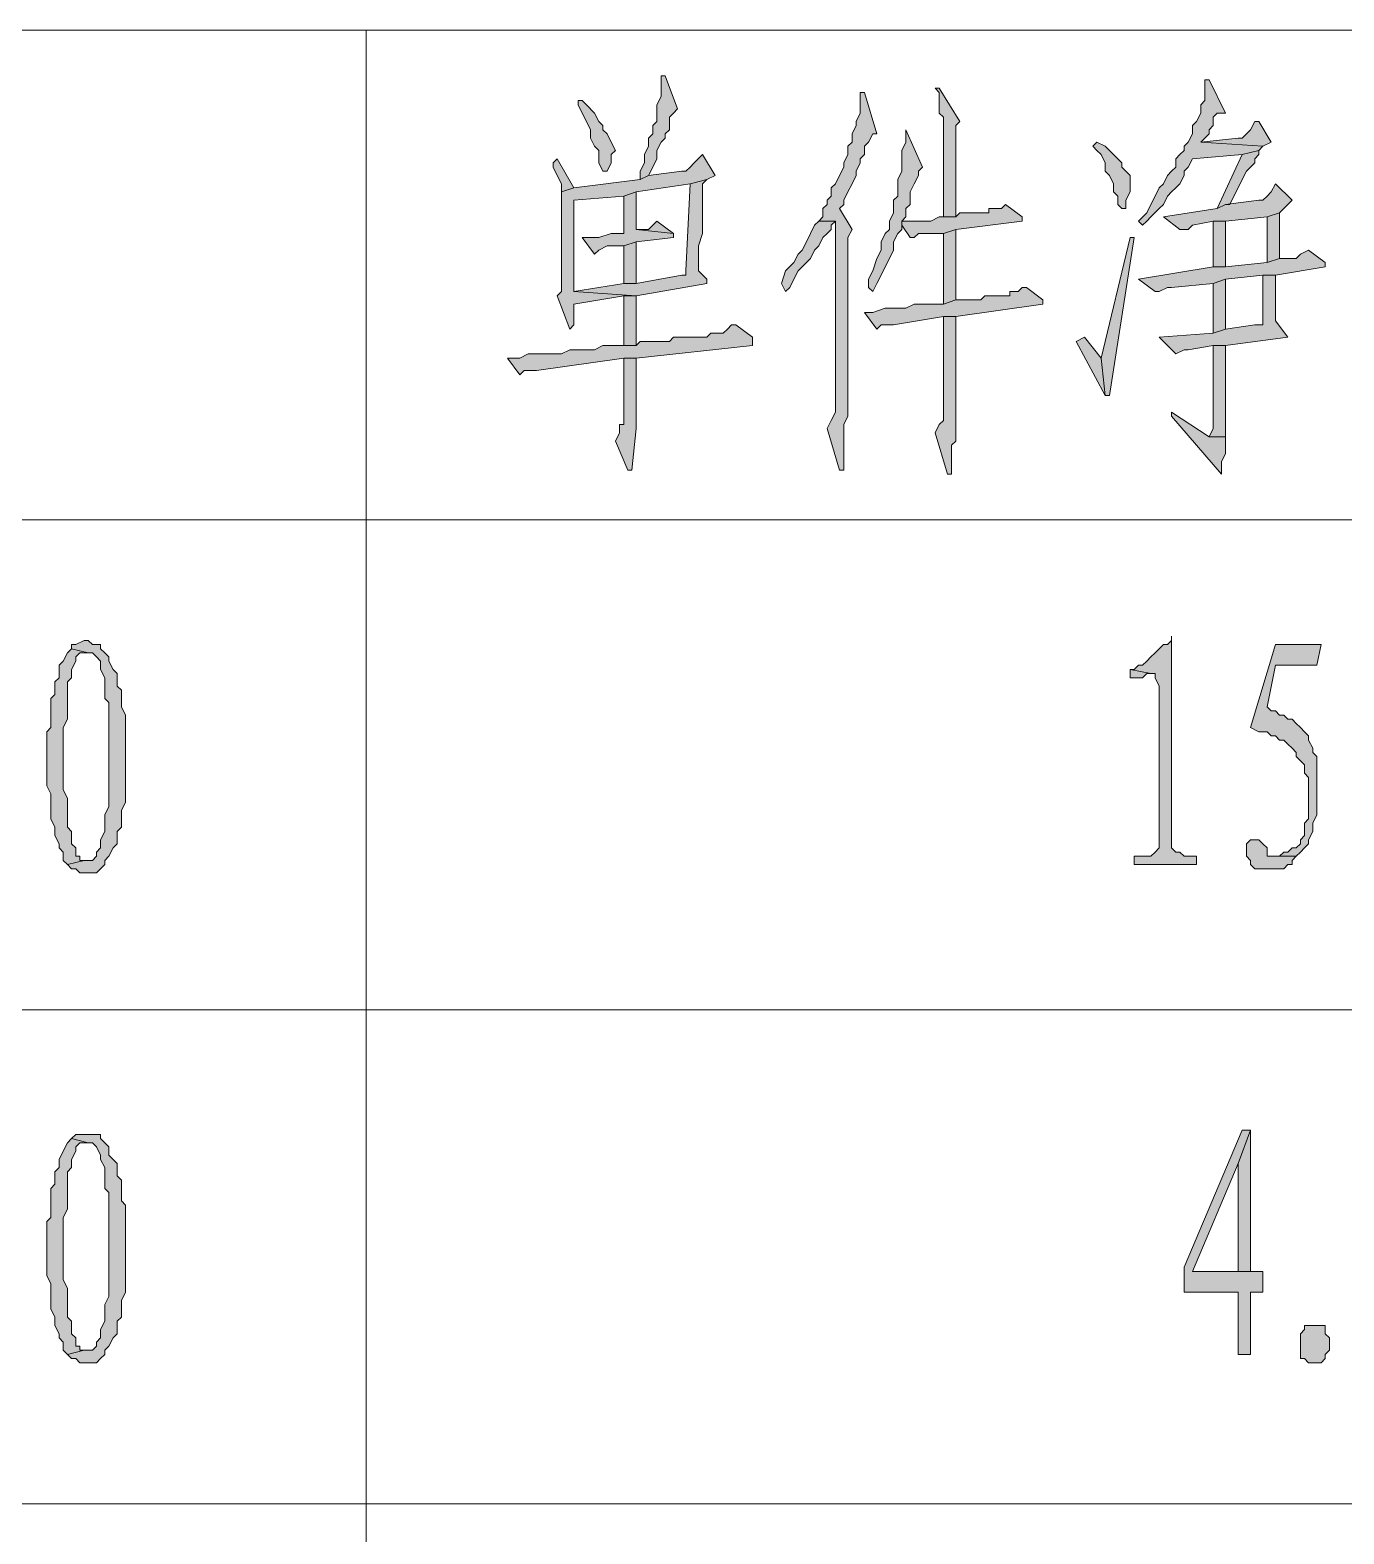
# Model space of a CAD drawing. Header units: millimetres. Extents: x 24 to 410, y 10 to 282.
# Drawn here: x 321.61 to 335, y 157.77 to 173.1 of the extents above; entities that cross this region are included whole.
import ezdxf

# ---------------------------------------------------------------- set-up
doc = ezdxf.new("R2010")
doc.units = ezdxf.units.MM

msp = doc.modelspace()

# ---------------------------------------------------------------- hatches: boundary and pattern name
h = msp.add_hatch(color=7)
h.dxf.hatch_style = 2
h.paths.add_polyline_path([(328.083333, 172.635333), (328.041, 172.635333), (328.041, 172.593), (328.041, 172.423667), (327.998667, 172.339), (327.998667, 172.169667), (327.956333, 172.127333), (327.956333, 172.042667), (327.914, 172.000333), (327.914, 171.915667), (327.871667, 171.831), (327.871667, 171.746333), (327.829333, 171.661667), (327.829333, 171.577), (327.914, 171.619333), (327.956333, 171.704), (327.998667, 171.788667), (327.998667, 171.873333), (328.041, 171.958), (328.083333, 172.000333), (328.083333, 172.042667), (328.125667, 172.085), (328.125667, 172.127333), (328.125667, 172.212), (328.168, 172.254333), (328.210333, 172.296667)])
h = msp.add_hatch(color=7)
h.dxf.hatch_style = 2
h.paths.add_polyline_path([(330.877333, 172.508333), (330.835, 172.508333), (330.877333, 172.466), (330.877333, 172.254333), (330.919667, 172.212), (330.919667, 171.196), (331.046667, 171.196), (331.046667, 171.492333), (331.046667, 171.577), (331.046667, 172.127333), (331.089, 172.169667)])
h = msp.add_hatch(color=7)
h.dxf.hatch_style = 2
h.paths.add_polyline_path([(333.629, 172.593), (333.586667, 172.593), (333.586667, 172.550667), (333.586667, 172.381333), (333.544333, 172.339), (333.544333, 172.254333), (333.502, 172.169667), (333.459667, 172.127333), (333.459667, 172.042667), (333.417333, 171.958), (333.375, 171.915667), (333.375, 171.873333), (333.332667, 171.831), (333.290333, 171.788667), (333.290333, 171.704), (333.248, 171.661667), (333.205667, 171.619333), (333.163333, 171.534667), (333.121, 171.492333), (333.078667, 171.407667), (333.036333, 171.323), (332.994, 171.238333), (332.909333, 171.153667), (332.951667, 171.111333), (332.994, 171.153667), (333.036333, 171.196), (333.121, 171.280667), (333.163333, 171.323), (333.205667, 171.407667), (333.248, 171.45), (333.290333, 171.492333), (333.332667, 171.534667), (333.375, 171.619333), (333.375, 171.661667), (333.417333, 171.704), (333.459667, 171.788667), (333.967667, 171.831), (334.137, 171.873333), (334.179333, 171.915667), (333.544333, 171.958), (333.586667, 172.000333), (333.629, 172.042667), (333.629, 172.085), (333.671333, 172.127333), (333.671333, 172.212), (333.713667, 172.254333), (333.798333, 172.254333)])
h = msp.add_hatch(color=7)
h.dxf.hatch_style = 2
h.paths.add_polyline_path([(327.236667, 172.381333), (327.194333, 172.381333), (327.194333, 172.339), (327.236667, 172.254333), (327.279, 172.169667), (327.321333, 172.085), (327.321333, 172.000333), (327.363667, 171.915667), (327.406, 171.873333), (327.406, 171.746333), (327.448333, 171.661667), (327.490667, 171.661667), (327.533, 171.746333), (327.533, 171.831), (327.575333, 171.873333), (327.533, 171.958), (327.490667, 172.042667), (327.448333, 172.085), (327.448333, 172.127333), (327.406, 172.169667), (327.363667, 172.254333), (327.279, 172.339)])
h = msp.add_hatch(color=7)
h.dxf.hatch_style = 2
h.paths.add_polyline_path([(330.115333, 172.466), (330.073, 172.466), (330.073, 172.423667), (330.073, 172.254333), (330.030667, 172.169667), (330.030667, 172.127333), (329.988333, 172.042667), (329.988333, 171.958), (329.946, 171.915667), (329.946, 171.831), (329.903667, 171.746333), (329.903667, 171.704), (329.861333, 171.619333), (329.819, 171.534667), (329.776667, 171.492333), (329.776667, 171.407667), (329.734333, 171.365333), (329.734333, 171.323), (329.692, 171.280667), (329.692, 171.196), (329.649667, 171.153667), (329.819, 171.153667), (329.819, 171.111333), (329.819, 171.069), (329.819, 170.984333), (329.819, 169.206333), (329.776667, 169.121667), (329.734333, 169.037), (329.861333, 168.613667), (329.903667, 168.613667), (329.903667, 168.656), (329.903667, 169.079333), (329.946, 169.164), (329.946, 170.984333), (329.988333, 171.069), (329.861333, 171.280667), (329.903667, 171.323), (329.903667, 171.365333), (329.946, 171.45), (329.988333, 171.534667), (330.030667, 171.619333), (330.030667, 171.661667), (330.073, 171.746333), (330.073, 171.788667), (330.115333, 171.831), (330.115333, 171.915667), (330.157667, 171.958), (330.2, 172.042667), (330.242333, 172.042667)])
h = msp.add_hatch(color=7)
h.dxf.hatch_style = 2
h.paths.add_polyline_path([(330.538667, 172.085), (330.538667, 171.958), (330.496333, 171.873333), (330.496333, 171.661667), (330.454, 171.577), (330.454, 171.407667), (330.411667, 171.365333), (330.411667, 171.238333), (330.369333, 171.153667), (330.369333, 171.069), (330.327, 171.026667), (330.284667, 170.942), (330.284667, 170.857333), (330.242333, 170.772667), (330.2, 170.645667), (330.157667, 170.561), (330.157667, 170.476333), (330.2, 170.434), (330.242333, 170.518667), (330.284667, 170.603333), (330.327, 170.688), (330.369333, 170.772667), (330.411667, 170.857333), (330.411667, 170.942), (330.454, 171.026667), (330.496333, 171.069), (330.496333, 171.153667), (330.538667, 171.196), (330.538667, 171.280667), (330.581, 171.323), (330.581, 171.45), (330.623333, 171.534667), (330.665667, 171.619333), (330.665667, 171.661667), (330.708, 171.704)])
h = msp.add_hatch(color=7)
h.dxf.hatch_style = 2
h.paths.add_polyline_path([(334.137, 172.169667), (334.094667, 172.169667), (334.052333, 172.085), (334.01, 172.042667), (333.967667, 172.000333), (333.925333, 172.000333), (333.544333, 171.958), (334.179333, 171.915667), (334.264, 171.958)])
h = msp.add_hatch(color=7)
h.dxf.hatch_style = 2
h.paths.add_polyline_path([(332.486, 171.958), (332.443667, 171.915667), (332.486, 171.873333), (332.528333, 171.831), (332.570667, 171.746333), (332.570667, 171.661667), (332.613, 171.619333), (332.655333, 171.534667), (332.655333, 171.45), (332.697667, 171.407667), (332.697667, 171.323), (332.74, 171.280667), (332.782333, 171.280667), (332.782333, 171.365333), (332.824667, 171.45), (332.824667, 171.619333), (332.74, 171.704), (332.74, 171.746333), (332.697667, 171.788667), (332.655333, 171.831), (332.613, 171.873333), (332.570667, 171.915667)])
h = msp.add_hatch(color=7)
h.dxf.hatch_style = 2
h.paths.add_polyline_path([(326.982667, 171.788667), (326.940333, 171.746333), (326.940333, 171.704), (326.982667, 171.619333), (327.025, 171.534667), (327.025, 171.45), (327.152, 171.492333)])
h = msp.add_hatch(color=7)
h.dxf.hatch_style = 2
h.paths.add_polyline_path([(328.464333, 171.831), (328.379667, 171.746333), (328.337333, 171.704), (328.295, 171.661667), (328.252667, 171.661667), (327.914, 171.619333), (327.829333, 171.577), (327.152, 171.492333), (327.025, 171.45), (327.025, 170.434), (326.982667, 170.391667), (327.109667, 170.053), (327.152, 170.095333), (327.152, 170.307), (327.66, 170.391667), (327.787, 170.391667), (327.152, 170.434), (327.152, 171.365333), (327.66, 171.407667), (327.787, 171.45), (328.337333, 171.534667), (328.506667, 171.577), (328.591333, 171.619333)])
h = msp.add_hatch(color=7)
h.dxf.hatch_style = 2
h.paths.add_polyline_path([(334.137, 171.873333), (333.967667, 171.831), (333.713667, 171.280667), (333.798333, 171.323), (333.840667, 171.323), (333.883, 171.407667), (333.925333, 171.492333), (333.967667, 171.577), (334.01, 171.661667), (334.052333, 171.704), (334.094667, 171.746333), (334.094667, 171.788667), (334.137, 171.831)])
h = msp.add_hatch(color=7)
h.dxf.hatch_style = 2
h.paths.add_polyline_path([(328.506667, 171.577), (328.337333, 171.534667), (328.295, 170.645667), (328.295, 170.603333), (328.252667, 170.603333), (327.787, 170.518667), (327.66, 170.518667), (327.152, 170.434), (327.787, 170.391667), (328.506667, 170.518667), (328.506667, 170.561), (328.422, 170.645667), (328.422, 170.899667), (328.464333, 171.026667), (328.464333, 171.534667)])
h = msp.add_hatch(color=7)
h.dxf.hatch_style = 2
h.paths.add_polyline_path([(327.787, 171.45), (327.66, 171.407667), (327.66, 171.026667), (327.575333, 171.026667), (327.533, 171.026667), (327.406, 170.984333), (327.236667, 170.984333), (327.363667, 170.815), (327.406, 170.857333), (327.490667, 170.899667), (327.66, 170.899667), (327.787, 170.942), (328.168, 170.984333), (328.168, 171.026667), (327.787, 171.069)])
h = msp.add_hatch(color=7)
h.dxf.hatch_style = 2
h.paths.add_polyline_path([(334.306333, 171.534667), (334.264, 171.45), (334.221667, 171.407667), (334.179333, 171.365333), (334.137, 171.365333), (333.798333, 171.323), (333.713667, 171.280667), (333.163333, 171.196), (333.332667, 171.069), (333.417333, 171.069), (333.459667, 171.111333), (333.671333, 171.153667), (333.798333, 171.153667), (334.221667, 171.196), (334.348667, 171.238333), (334.391, 171.280667), (334.475667, 171.365333)])
h = msp.add_hatch(color=7)
h.dxf.hatch_style = 2
h.paths.add_polyline_path([(331.554667, 171.323), (331.512333, 171.280667), (331.385333, 171.280667), (331.385333, 171.238333), (331.089, 171.238333), (331.046667, 171.196), (330.877333, 171.196), (330.792667, 171.153667), (330.496333, 171.153667), (330.496333, 171.111333), (330.581, 170.984333), (330.623333, 170.984333), (330.665667, 171.026667), (330.708, 171.026667), (330.919667, 171.026667), (331.046667, 171.069), (331.724, 171.153667), (331.724, 171.196)])
h = msp.add_hatch(color=7)
h.dxf.hatch_style = 2
h.paths.add_polyline_path([(327.998667, 171.153667), (327.956333, 171.111333), (327.914, 171.069), (327.787, 171.069), (328.168, 171.026667)])
h = msp.add_hatch(color=7)
h.dxf.hatch_style = 2
h.paths.add_polyline_path([(329.649667, 171.153667), (329.607333, 171.111333), (329.565, 171.026667), (329.522667, 170.942), (329.480333, 170.857333), (329.438, 170.815), (329.395667, 170.730333), (329.311, 170.645667), (329.268667, 170.518667), (329.311, 170.434), (329.353333, 170.476333), (329.395667, 170.561), (329.438, 170.645667), (329.480333, 170.688), (329.565, 170.772667), (329.607333, 170.857333), (329.649667, 170.899667), (329.692, 170.984333), (329.734333, 171.026667), (329.776667, 171.069), (329.776667, 171.111333), (329.819, 171.153667)])
h = msp.add_hatch(color=7)
h.dxf.hatch_style = 2
h.paths.add_polyline_path([(333.798333, 170.688), (333.798333, 171.153667), (333.671333, 171.153667), (333.671333, 170.688)])
h = msp.add_hatch(color=7)
h.dxf.hatch_style = 2
h.paths.add_polyline_path([(334.348667, 171.238333), (334.221667, 171.196), (334.221667, 170.730333), (334.348667, 170.772667)])
h = msp.add_hatch(color=7)
h.dxf.hatch_style = 2
h.paths.add_polyline_path([(331.046667, 171.069), (330.919667, 171.026667), (330.919667, 170.307), (331.046667, 170.349333)])
h = msp.add_hatch(color=7)
h.dxf.hatch_style = 2
h.paths.add_polyline_path([(332.867, 170.984333), (332.824667, 170.984333), (332.528333, 169.756667), (332.570667, 169.375667), (332.613, 169.375667)])
h = msp.add_hatch(color=7)
h.dxf.hatch_style = 2
h.paths.add_polyline_path([(327.787, 170.942), (327.66, 170.899667), (327.66, 170.518667), (327.787, 170.518667)])
h = msp.add_hatch(color=7)
h.dxf.hatch_style = 2
h.paths.add_polyline_path([(334.645, 170.857333), (334.560333, 170.815), (334.518, 170.772667), (334.348667, 170.772667), (334.221667, 170.730333), (333.798333, 170.688), (333.671333, 170.688), (332.909333, 170.561), (333.078667, 170.434), (333.121, 170.434), (333.205667, 170.476333), (333.248, 170.476333), (333.671333, 170.518667), (333.798333, 170.561), (334.179333, 170.603333), (334.306333, 170.603333), (334.814333, 170.688), (334.814333, 170.730333)])
h = msp.add_hatch(color=7)
h.dxf.hatch_style = 2
h.paths.add_polyline_path([(334.306333, 170.603333), (334.179333, 170.603333), (334.179333, 170.095333), (334.094667, 170.095333), (333.798333, 170.053), (333.671333, 170.010667), (333.121, 169.968333), (333.290333, 169.799), (333.375, 169.841333), (333.417333, 169.841333), (333.671333, 169.883667), (333.798333, 169.883667), (334.433333, 169.968333), (334.306333, 170.137667)])
h = msp.add_hatch(color=7)
h.dxf.hatch_style = 2
h.paths.add_polyline_path([(333.798333, 170.561), (333.671333, 170.518667), (333.671333, 170.010667), (333.798333, 170.053)])
h = msp.add_hatch(color=7)
h.dxf.hatch_style = 2
h.paths.add_polyline_path([(327.787, 170.391667), (327.66, 170.391667), (327.66, 170.349333), (327.66, 169.883667), (327.787, 169.883667)])
h = msp.add_hatch(color=7)
h.dxf.hatch_style = 2
h.paths.add_polyline_path([(331.766333, 170.476333), (331.724, 170.476333), (331.681667, 170.434), (331.597, 170.434), (331.597, 170.391667), (331.343, 170.391667), (331.300667, 170.349333), (331.046667, 170.349333), (330.919667, 170.307), (330.623333, 170.307), (330.538667, 170.264667), (330.327, 170.264667), (330.2, 170.222333), (330.115333, 170.222333), (330.242333, 170.053), (330.284667, 170.095333), (330.411667, 170.095333), (330.919667, 170.18), (331.046667, 170.18), (331.935667, 170.307), (331.935667, 170.349333)])
h = msp.add_hatch(color=7)
h.dxf.hatch_style = 2
h.paths.add_polyline_path([(328.803, 170.095333), (328.760667, 170.095333), (328.718333, 170.053), (328.676, 170.010667), (328.549, 170.010667), (328.506667, 169.968333), (328.168, 169.968333), (328.125667, 169.926), (327.998667, 169.926), (327.914, 169.926), (327.829333, 169.926), (327.787, 169.883667), (327.448333, 169.883667), (327.363667, 169.841333), (327.109667, 169.841333), (327.025, 169.799), (326.686333, 169.799), (326.601667, 169.756667), (326.474667, 169.756667), (326.601667, 169.587333), (326.644, 169.629667), (326.771, 169.629667), (327.66, 169.756667), (327.787, 169.756667), (328.972333, 169.883667), (328.972333, 169.968333)])
h = msp.add_hatch(color=7)
h.dxf.hatch_style = 2
h.paths.add_polyline_path([(331.046667, 170.18), (330.919667, 170.18), (330.919667, 170.095333), (330.919667, 169.121667), (330.877333, 169.079333), (330.835, 168.994667), (330.962, 168.571333), (331.004333, 168.571333), (331.004333, 168.613667), (331.004333, 168.740667), (331.004333, 168.825333), (331.004333, 168.867667), (331.046667, 168.91)])
h = msp.add_hatch(color=7)
h.dxf.hatch_style = 2
h.paths.add_polyline_path([(332.359, 169.968333), (332.274333, 169.926), (332.570667, 169.375667), (332.528333, 169.756667)])
h = msp.add_hatch(color=7)
h.dxf.hatch_style = 2
h.paths.add_polyline_path([(327.787, 169.756667), (327.66, 169.756667), (327.66, 169.672), (327.66, 169.079333), (327.617667, 169.079333), (327.617667, 168.994667), (327.575333, 168.91), (327.702333, 168.613667), (327.744667, 168.613667), (327.787, 169.037)])
h = msp.add_hatch(color=7)
h.dxf.hatch_style = 2
h.paths.add_polyline_path([(333.798333, 169.883667), (333.671333, 169.883667), (333.671333, 169.291), (333.671333, 169.037), (333.629, 168.952333), (333.798333, 168.952333), (333.798333, 169.037)])
h = msp.add_hatch(color=7)
h.dxf.hatch_style = 2
h.paths.add_polyline_path([(333.248, 169.206333), (333.248, 169.164), (333.756, 168.571333), (333.756, 168.698333), (333.798333, 168.783), (333.798333, 168.952333), (333.629, 168.952333)])
h = msp.add_hatch(color=7)
h.dxf.hatch_style = 2
h.paths.add_polyline_path([(322.199, 166.878), (322.156667, 166.878), (322.072, 166.835667), (322.029667, 166.835667), (322.029667, 166.793333), (322.199, 166.751), (322.241333, 166.751), (322.283667, 166.708667), (322.326, 166.666333), (322.326, 166.581667), (322.368333, 166.497), (322.368333, 166.285333), (322.410667, 166.243), (322.410667, 165.692667), (322.410667, 165.650333), (322.410667, 165.184667), (322.368333, 165.1), (322.368333, 164.930667), (322.326, 164.846), (322.326, 164.761333), (322.283667, 164.719), (322.283667, 164.676667), (322.241333, 164.634333), (322.156667, 164.634333), (321.987333, 164.592), (322.029667, 164.549667), (322.072, 164.549667), (322.114333, 164.507333), (322.283667, 164.507333), (322.326, 164.549667), (322.368333, 164.592), (322.368333, 164.634333), (322.410667, 164.676667), (322.453, 164.761333), (322.495333, 164.803667), (322.495333, 164.930667), (322.537667, 164.973), (322.537667, 165.142333), (322.58, 165.227), (322.58, 166.116), (322.537667, 166.200667), (322.537667, 166.37), (322.495333, 166.412333), (322.495333, 166.539333), (322.453, 166.581667), (322.410667, 166.666333), (322.410667, 166.708667), (322.368333, 166.751), (322.326, 166.793333), (322.326, 166.835667), (322.283667, 166.835667), (322.241333, 166.835667)])
h = msp.add_hatch(color=7)
h.dxf.hatch_style = 2
h.paths.add_polyline_path([(333.248, 166.920333), (333.248, 166.878), (333.205667, 166.835667), (333.163333, 166.835667), (333.121, 166.793333), (333.078667, 166.751), (333.036333, 166.708667), (332.994, 166.666333), (332.951667, 166.624), (332.909333, 166.624), (332.867, 166.581667), (332.824667, 166.581667), (333.036333, 166.539333), (333.078667, 166.539333), (333.078667, 166.497), (333.121, 166.412333), (333.121, 164.761333), (333.078667, 164.719), (333.036333, 164.676667), (332.867, 164.676667), (332.867, 164.592), (333.502, 164.592), (333.502, 164.676667), (333.375, 164.676667), (333.332667, 164.719), (333.290333, 164.719), (333.248, 164.761333)])
h = msp.add_hatch(color=7)
h.dxf.hatch_style = 2
h.paths.add_polyline_path([(334.772, 166.835667), (334.306333, 166.835667), (334.052333, 165.989), (334.137, 165.946667), (334.221667, 165.946667), (334.264, 165.904333), (334.306333, 165.904333), (334.348667, 165.862), (334.391, 165.862), (334.433333, 165.819667), (334.475667, 165.777333), (334.518, 165.735), (334.518, 165.692667), (334.560333, 165.650333), (334.602667, 165.608), (334.602667, 165.523333), (334.645, 165.481), (334.645, 165.057667), (334.602667, 165.015333), (334.602667, 164.930667), (334.602667, 164.888333), (334.560333, 164.846), (334.560333, 164.803667), (334.518, 164.761333), (334.475667, 164.761333), (334.433333, 164.719), (334.391, 164.719), (334.348667, 164.676667), (334.221667, 164.676667), (334.518, 164.676667), (334.560333, 164.719), (334.602667, 164.761333), (334.645, 164.803667), (334.645, 164.846), (334.687333, 164.930667), (334.687333, 165.015333), (334.729667, 165.1), (334.729667, 165.692667), (334.687333, 165.735), (334.687333, 165.777333), (334.645, 165.862), (334.645, 165.904333), (334.602667, 165.946667), (334.560333, 165.989), (334.518, 166.031333), (334.475667, 166.073667), (334.433333, 166.073667), (334.391, 166.116), (334.348667, 166.116), (334.306333, 166.158333), (334.264, 166.158333), (334.221667, 166.200667), (334.306333, 166.624), (334.729667, 166.624)])
h = msp.add_hatch(color=7)
h.dxf.hatch_style = 2
h.paths.add_polyline_path([(322.029667, 166.793333), (321.987333, 166.751), (321.945, 166.666333), (321.902667, 166.624), (321.902667, 166.497), (321.860333, 166.454667), (321.860333, 166.327667), (321.818, 166.285333), (321.818, 165.989), (321.775667, 165.946667), (321.775667, 165.396333), (321.818, 165.311667), (321.818, 165.1), (321.818, 165.057667), (321.860333, 164.973), (321.860333, 164.888333), (321.902667, 164.803667), (321.902667, 164.761333), (321.945, 164.719), (321.945, 164.634333), (321.987333, 164.592), (322.156667, 164.634333), (322.114333, 164.634333), (322.114333, 164.676667), (322.072, 164.676667), (322.072, 164.761333), (322.029667, 164.803667), (322.029667, 164.930667), (321.987333, 164.973), (321.987333, 165.269333), (321.945, 165.354), (321.945, 165.989), (321.987333, 166.073667), (321.987333, 166.454667), (322.029667, 166.497), (322.029667, 166.581667), (322.072, 166.666333), (322.072, 166.708667), (322.114333, 166.751), (322.199, 166.751)])
h = msp.add_hatch(color=7)
h.dxf.hatch_style = 2
h.paths.add_polyline_path([(332.824667, 166.581667), (332.824667, 166.497), (332.909333, 166.497), (332.951667, 166.497), (332.994, 166.539333), (333.036333, 166.539333)])
h = msp.add_hatch(color=7)
h.dxf.hatch_style = 2
h.paths.add_polyline_path([(334.094667, 164.846), (334.052333, 164.846), (334.01, 164.803667), (334.01, 164.676667), (334.052333, 164.634333), (334.052333, 164.592), (334.094667, 164.549667), (334.391, 164.549667), (334.433333, 164.592), (334.475667, 164.592), (334.475667, 164.634333), (334.518, 164.676667), (334.221667, 164.676667), (334.221667, 164.761333), (334.179333, 164.803667), (334.137, 164.846)])
h = msp.add_hatch(color=7)
h.dxf.hatch_style = 2
h.paths.add_polyline_path([(322.029667, 161.798), (321.987333, 161.755667), (321.945, 161.671), (321.902667, 161.586333), (321.902667, 161.501667), (321.860333, 161.459333), (321.860333, 161.332333), (321.818, 161.29), (321.818, 160.993667), (321.775667, 160.951333), (321.775667, 160.401), (321.818, 160.316333), (321.818, 160.104667), (321.818, 160.062333), (321.860333, 159.977667), (321.860333, 159.893), (321.902667, 159.808333), (321.902667, 159.766), (321.945, 159.723667), (321.945, 159.639), (321.987333, 159.596667), (322.156667, 159.639), (322.114333, 159.639), (322.114333, 159.681333), (322.072, 159.681333), (322.072, 159.766), (322.029667, 159.808333), (322.029667, 159.935333), (321.987333, 159.977667), (321.987333, 160.274), (321.945, 160.358667), (321.945, 160.993667), (321.987333, 161.078333), (321.987333, 161.459333), (322.029667, 161.501667), (322.029667, 161.586333), (322.072, 161.671), (322.072, 161.713333), (322.114333, 161.755667), (322.199, 161.755667)])
h = msp.add_hatch(color=7)
h.dxf.hatch_style = 2
h.paths.add_polyline_path([(322.199, 161.840333), (322.072, 161.840333), (322.029667, 161.798), (322.199, 161.755667), (322.241333, 161.755667), (322.283667, 161.713333), (322.326, 161.628667), (322.326, 161.586333), (322.368333, 161.501667), (322.368333, 161.29), (322.410667, 161.247667), (322.410667, 160.697333), (322.410667, 160.655), (322.410667, 160.189333), (322.368333, 160.104667), (322.368333, 159.935333), (322.326, 159.850667), (322.326, 159.766), (322.283667, 159.723667), (322.283667, 159.681333), (322.241333, 159.639), (322.156667, 159.639), (321.987333, 159.596667), (322.029667, 159.554333), (322.072, 159.554333), (322.114333, 159.512), (322.283667, 159.512), (322.326, 159.554333), (322.368333, 159.596667), (322.368333, 159.639), (322.410667, 159.681333), (322.453, 159.766), (322.495333, 159.808333), (322.495333, 159.935333), (322.537667, 159.977667), (322.537667, 160.147), (322.58, 160.231667), (322.58, 161.120667), (322.537667, 161.163), (322.537667, 161.374667), (322.495333, 161.417), (322.495333, 161.544), (322.453, 161.586333), (322.410667, 161.628667), (322.410667, 161.713333), (322.368333, 161.755667), (322.326, 161.798), (322.326, 161.840333), (322.283667, 161.840333)])
h = msp.add_hatch(color=7)
h.dxf.hatch_style = 2
h.paths.add_polyline_path([(334.052333, 161.882667), (333.967667, 161.882667), (333.375, 160.485667), (333.375, 160.231667), (333.925333, 160.231667), (333.925333, 159.596667), (334.052333, 159.596667), (334.052333, 160.231667), (334.179333, 160.231667), (334.179333, 160.443333), (334.052333, 160.443333), (333.459667, 160.443333), (333.925333, 161.544)])
h = msp.add_hatch(color=7)
h.dxf.hatch_style = 2
h.paths.add_polyline_path([(334.052333, 161.882667), (333.925333, 161.544), (333.925333, 160.443333), (333.459667, 160.443333), (334.052333, 160.443333)])
h = msp.add_hatch(color=7)
h.dxf.hatch_style = 2
h.paths.add_polyline_path([(334.772, 159.512), (334.645, 159.512), (334.602667, 159.554333), (334.560333, 159.554333), (334.560333, 159.639), (334.560333, 159.808333), (334.602667, 159.850667), (334.602667, 159.893), (334.645, 159.893), (334.814333, 159.893), (334.814333, 159.808333), (334.856667, 159.766), (334.856667, 159.639), (334.814333, 159.596667), (334.814333, 159.554333)])

# ---------------------------------------------------------------- linework, layer by layer
at = {"color": 7, "lineweight": 0}
for points in [[(249.047, 173.101), (377.063, 173.101), (377.063, 118.11), (249.047, 118.11)], [(328.083333, 172.635333), (328.041, 172.635333), (328.041, 172.593), (328.041, 172.423667), (327.998667, 172.339), (327.998667, 172.169667), (327.956333, 172.127333), (327.956333, 172.042667), (327.914, 172.000333), (327.914, 171.915667), (327.871667, 171.831), (327.871667, 171.746333), (327.829333, 171.661667), (327.829333, 171.577), (327.914, 171.619333), (327.956333, 171.704), (327.998667, 171.788667), (327.998667, 171.873333), (328.041, 171.958), (328.083333, 172.000333), (328.083333, 172.042667), (328.125667, 172.085), (328.125667, 172.127333), (328.125667, 172.212), (328.168, 172.254333), (328.210333, 172.296667)], [(330.877333, 172.508333), (330.835, 172.508333), (330.877333, 172.466), (330.877333, 172.254333), (330.919667, 172.212), (330.919667, 171.196), (331.046667, 171.196), (331.046667, 171.492333), (331.046667, 171.577), (331.046667, 172.127333), (331.089, 172.169667)], [(333.629, 172.593), (333.586667, 172.593), (333.586667, 172.550667), (333.586667, 172.381333), (333.544333, 172.339), (333.544333, 172.254333), (333.502, 172.169667), (333.459667, 172.127333), (333.459667, 172.042667), (333.417333, 171.958), (333.375, 171.915667), (333.375, 171.873333), (333.332667, 171.831), (333.290333, 171.788667), (333.290333, 171.704), (333.248, 171.661667), (333.205667, 171.619333), (333.163333, 171.534667), (333.121, 171.492333), (333.078667, 171.407667), (333.036333, 171.323), (332.994, 171.238333), (332.909333, 171.153667), (332.951667, 171.111333), (332.994, 171.153667), (333.036333, 171.196), (333.121, 171.280667), (333.163333, 171.323), (333.205667, 171.407667), (333.248, 171.45), (333.290333, 171.492333), (333.332667, 171.534667), (333.375, 171.619333), (333.375, 171.661667), (333.417333, 171.704), (333.459667, 171.788667), (333.967667, 171.831), (334.137, 171.873333), (334.179333, 171.915667), (333.544333, 171.958), (333.586667, 172.000333), (333.629, 172.042667), (333.629, 172.085), (333.671333, 172.127333), (333.671333, 172.212), (333.713667, 172.254333), (333.798333, 172.254333)], [(327.236667, 172.381333), (327.194333, 172.381333), (327.194333, 172.339), (327.236667, 172.254333), (327.279, 172.169667), (327.321333, 172.085), (327.321333, 172.000333), (327.363667, 171.915667), (327.406, 171.873333), (327.406, 171.746333), (327.448333, 171.661667), (327.490667, 171.661667), (327.533, 171.746333), (327.533, 171.831), (327.575333, 171.873333), (327.533, 171.958), (327.490667, 172.042667), (327.448333, 172.085), (327.448333, 172.127333), (327.406, 172.169667), (327.363667, 172.254333), (327.279, 172.339)], [(330.115333, 172.466), (330.073, 172.466), (330.073, 172.423667), (330.073, 172.254333), (330.030667, 172.169667), (330.030667, 172.127333), (329.988333, 172.042667), (329.988333, 171.958), (329.946, 171.915667), (329.946, 171.831), (329.903667, 171.746333), (329.903667, 171.704), (329.861333, 171.619333), (329.819, 171.534667), (329.776667, 171.492333), (329.776667, 171.407667), (329.734333, 171.365333), (329.734333, 171.323), (329.692, 171.280667), (329.692, 171.196), (329.649667, 171.153667), (329.819, 171.153667), (329.819, 171.111333), (329.819, 171.069), (329.819, 170.984333), (329.819, 169.206333), (329.776667, 169.121667), (329.734333, 169.037), (329.861333, 168.613667), (329.903667, 168.613667), (329.903667, 168.656), (329.903667, 169.079333), (329.946, 169.164), (329.946, 170.984333), (329.988333, 171.069), (329.861333, 171.280667), (329.903667, 171.323), (329.903667, 171.365333), (329.946, 171.45), (329.988333, 171.534667), (330.030667, 171.619333), (330.030667, 171.661667), (330.073, 171.746333), (330.073, 171.788667), (330.115333, 171.831), (330.115333, 171.915667), (330.157667, 171.958), (330.2, 172.042667), (330.242333, 172.042667)], [(330.538667, 172.085), (330.538667, 171.958), (330.496333, 171.873333), (330.496333, 171.661667), (330.454, 171.577), (330.454, 171.407667), (330.411667, 171.365333), (330.411667, 171.238333), (330.369333, 171.153667), (330.369333, 171.069), (330.327, 171.026667), (330.284667, 170.942), (330.284667, 170.857333), (330.242333, 170.772667), (330.2, 170.645667), (330.157667, 170.561), (330.157667, 170.476333), (330.2, 170.434), (330.242333, 170.518667), (330.284667, 170.603333), (330.327, 170.688), (330.369333, 170.772667), (330.411667, 170.857333), (330.411667, 170.942), (330.454, 171.026667), (330.496333, 171.069), (330.496333, 171.153667), (330.538667, 171.196), (330.538667, 171.280667), (330.581, 171.323), (330.581, 171.45), (330.623333, 171.534667), (330.665667, 171.619333), (330.665667, 171.661667), (330.708, 171.704)], [(334.137, 172.169667), (334.094667, 172.169667), (334.052333, 172.085), (334.01, 172.042667), (333.967667, 172.000333), (333.925333, 172.000333), (333.544333, 171.958), (334.179333, 171.915667), (334.264, 171.958)], [(332.486, 171.958), (332.443667, 171.915667), (332.486, 171.873333), (332.528333, 171.831), (332.570667, 171.746333), (332.570667, 171.661667), (332.613, 171.619333), (332.655333, 171.534667), (332.655333, 171.45), (332.697667, 171.407667), (332.697667, 171.323), (332.74, 171.280667), (332.782333, 171.280667), (332.782333, 171.365333), (332.824667, 171.45), (332.824667, 171.619333), (332.74, 171.704), (332.74, 171.746333), (332.697667, 171.788667), (332.655333, 171.831), (332.613, 171.873333), (332.570667, 171.915667)], [(326.982667, 171.788667), (326.940333, 171.746333), (326.940333, 171.704), (326.982667, 171.619333), (327.025, 171.534667), (327.025, 171.45), (327.152, 171.492333)], [(328.464333, 171.831), (328.379667, 171.746333), (328.337333, 171.704), (328.295, 171.661667), (328.252667, 171.661667), (327.914, 171.619333), (327.829333, 171.577), (327.152, 171.492333), (327.025, 171.45), (327.025, 170.434), (326.982667, 170.391667), (327.109667, 170.053), (327.152, 170.095333), (327.152, 170.307), (327.66, 170.391667), (327.787, 170.391667), (327.152, 170.434), (327.152, 171.365333), (327.66, 171.407667), (327.787, 171.45), (328.337333, 171.534667), (328.506667, 171.577), (328.591333, 171.619333)], [(334.137, 171.873333), (333.967667, 171.831), (333.713667, 171.280667), (333.798333, 171.323), (333.840667, 171.323), (333.883, 171.407667), (333.925333, 171.492333), (333.967667, 171.577), (334.01, 171.661667), (334.052333, 171.704), (334.094667, 171.746333), (334.094667, 171.788667), (334.137, 171.831)], [(328.506667, 171.577), (328.337333, 171.534667), (328.295, 170.645667), (328.295, 170.603333), (328.252667, 170.603333), (327.787, 170.518667), (327.66, 170.518667), (327.152, 170.434), (327.787, 170.391667), (328.506667, 170.518667), (328.506667, 170.561), (328.422, 170.645667), (328.422, 170.899667), (328.464333, 171.026667), (328.464333, 171.534667)], [(327.787, 171.45), (327.66, 171.407667), (327.66, 171.026667), (327.575333, 171.026667), (327.533, 171.026667), (327.406, 170.984333), (327.236667, 170.984333), (327.363667, 170.815), (327.406, 170.857333), (327.490667, 170.899667), (327.66, 170.899667), (327.787, 170.942), (328.168, 170.984333), (328.168, 171.026667), (327.787, 171.069)], [(334.306333, 171.534667), (334.264, 171.45), (334.221667, 171.407667), (334.179333, 171.365333), (334.137, 171.365333), (333.798333, 171.323), (333.713667, 171.280667), (333.163333, 171.196), (333.332667, 171.069), (333.417333, 171.069), (333.459667, 171.111333), (333.671333, 171.153667), (333.798333, 171.153667), (334.221667, 171.196), (334.348667, 171.238333), (334.391, 171.280667), (334.475667, 171.365333)], [(331.554667, 171.323), (331.512333, 171.280667), (331.385333, 171.280667), (331.385333, 171.238333), (331.089, 171.238333), (331.046667, 171.196), (330.877333, 171.196), (330.792667, 171.153667), (330.496333, 171.153667), (330.496333, 171.111333), (330.581, 170.984333), (330.623333, 170.984333), (330.665667, 171.026667), (330.708, 171.026667), (330.919667, 171.026667), (331.046667, 171.069), (331.724, 171.153667), (331.724, 171.196)], [(327.998667, 171.153667), (327.956333, 171.111333), (327.914, 171.069), (327.787, 171.069), (328.168, 171.026667)], [(329.649667, 171.153667), (329.607333, 171.111333), (329.565, 171.026667), (329.522667, 170.942), (329.480333, 170.857333), (329.438, 170.815), (329.395667, 170.730333), (329.311, 170.645667), (329.268667, 170.518667), (329.311, 170.434), (329.353333, 170.476333), (329.395667, 170.561), (329.438, 170.645667), (329.480333, 170.688), (329.565, 170.772667), (329.607333, 170.857333), (329.649667, 170.899667), (329.692, 170.984333), (329.734333, 171.026667), (329.776667, 171.069), (329.776667, 171.111333), (329.819, 171.153667)], [(333.798333, 170.688), (333.798333, 171.153667), (333.671333, 171.153667), (333.671333, 170.688)], [(334.348667, 171.238333), (334.221667, 171.196), (334.221667, 170.730333), (334.348667, 170.772667)], [(331.046667, 171.069), (330.919667, 171.026667), (330.919667, 170.307), (331.046667, 170.349333)], [(332.867, 170.984333), (332.824667, 170.984333), (332.528333, 169.756667), (332.570667, 169.375667), (332.613, 169.375667)], [(327.787, 170.942), (327.66, 170.899667), (327.66, 170.518667), (327.787, 170.518667)], [(334.645, 170.857333), (334.560333, 170.815), (334.518, 170.772667), (334.348667, 170.772667), (334.221667, 170.730333), (333.798333, 170.688), (333.671333, 170.688), (332.909333, 170.561), (333.078667, 170.434), (333.121, 170.434), (333.205667, 170.476333), (333.248, 170.476333), (333.671333, 170.518667), (333.798333, 170.561), (334.179333, 170.603333), (334.306333, 170.603333), (334.814333, 170.688), (334.814333, 170.730333)], [(334.306333, 170.603333), (334.179333, 170.603333), (334.179333, 170.095333), (334.094667, 170.095333), (333.798333, 170.053), (333.671333, 170.010667), (333.121, 169.968333), (333.290333, 169.799), (333.375, 169.841333), (333.417333, 169.841333), (333.671333, 169.883667), (333.798333, 169.883667), (334.433333, 169.968333), (334.306333, 170.137667)], [(333.798333, 170.561), (333.671333, 170.518667), (333.671333, 170.010667), (333.798333, 170.053)], [(327.787, 170.391667), (327.66, 170.391667), (327.66, 170.349333), (327.66, 169.883667), (327.787, 169.883667)], [(331.766333, 170.476333), (331.724, 170.476333), (331.681667, 170.434), (331.597, 170.434), (331.597, 170.391667), (331.343, 170.391667), (331.300667, 170.349333), (331.046667, 170.349333), (330.919667, 170.307), (330.623333, 170.307), (330.538667, 170.264667), (330.327, 170.264667), (330.2, 170.222333), (330.115333, 170.222333), (330.242333, 170.053), (330.284667, 170.095333), (330.411667, 170.095333), (330.919667, 170.18), (331.046667, 170.18), (331.935667, 170.307), (331.935667, 170.349333)], [(328.803, 170.095333), (328.760667, 170.095333), (328.718333, 170.053), (328.676, 170.010667), (328.549, 170.010667), (328.506667, 169.968333), (328.168, 169.968333), (328.125667, 169.926), (327.998667, 169.926), (327.914, 169.926), (327.829333, 169.926), (327.787, 169.883667), (327.448333, 169.883667), (327.363667, 169.841333), (327.109667, 169.841333), (327.025, 169.799), (326.686333, 169.799), (326.601667, 169.756667), (326.474667, 169.756667), (326.601667, 169.587333), (326.644, 169.629667), (326.771, 169.629667), (327.66, 169.756667), (327.787, 169.756667), (328.972333, 169.883667), (328.972333, 169.968333)], [(331.046667, 170.18), (330.919667, 170.18), (330.919667, 170.095333), (330.919667, 169.121667), (330.877333, 169.079333), (330.835, 168.994667), (330.962, 168.571333), (331.004333, 168.571333), (331.004333, 168.613667), (331.004333, 168.740667), (331.004333, 168.825333), (331.004333, 168.867667), (331.046667, 168.91)], [(332.359, 169.968333), (332.274333, 169.926), (332.570667, 169.375667), (332.528333, 169.756667)], [(327.787, 169.756667), (327.66, 169.756667), (327.66, 169.672), (327.66, 169.079333), (327.617667, 169.079333), (327.617667, 168.994667), (327.575333, 168.91), (327.702333, 168.613667), (327.744667, 168.613667), (327.787, 169.037)], [(333.798333, 169.883667), (333.671333, 169.883667), (333.671333, 169.291), (333.671333, 169.037), (333.629, 168.952333), (333.798333, 168.952333), (333.798333, 169.037)], [(333.248, 169.206333), (333.248, 169.164), (333.756, 168.571333), (333.756, 168.698333), (333.798333, 168.783), (333.798333, 168.952333), (333.629, 168.952333)], [(322.199, 166.878), (322.156667, 166.878), (322.072, 166.835667), (322.029667, 166.835667), (322.029667, 166.793333), (322.199, 166.751), (322.241333, 166.751), (322.283667, 166.708667), (322.326, 166.666333), (322.326, 166.581667), (322.368333, 166.497), (322.368333, 166.285333), (322.410667, 166.243), (322.410667, 165.692667), (322.410667, 165.650333), (322.410667, 165.184667), (322.368333, 165.1), (322.368333, 164.930667), (322.326, 164.846), (322.326, 164.761333), (322.283667, 164.719), (322.283667, 164.676667), (322.241333, 164.634333), (322.156667, 164.634333), (321.987333, 164.592), (322.029667, 164.549667), (322.072, 164.549667), (322.114333, 164.507333), (322.283667, 164.507333), (322.326, 164.549667), (322.368333, 164.592), (322.368333, 164.634333), (322.410667, 164.676667), (322.453, 164.761333), (322.495333, 164.803667), (322.495333, 164.930667), (322.537667, 164.973), (322.537667, 165.142333), (322.58, 165.227), (322.58, 166.116), (322.537667, 166.200667), (322.537667, 166.37), (322.495333, 166.412333), (322.495333, 166.539333), (322.453, 166.581667), (322.410667, 166.666333), (322.410667, 166.708667), (322.368333, 166.751), (322.326, 166.793333), (322.326, 166.835667), (322.283667, 166.835667), (322.241333, 166.835667)], [(333.248, 166.920333), (333.248, 166.878), (333.205667, 166.835667), (333.163333, 166.835667), (333.121, 166.793333), (333.078667, 166.751), (333.036333, 166.708667), (332.994, 166.666333), (332.951667, 166.624), (332.909333, 166.624), (332.867, 166.581667), (332.824667, 166.581667), (333.036333, 166.539333), (333.078667, 166.539333), (333.078667, 166.497), (333.121, 166.412333), (333.121, 164.761333), (333.078667, 164.719), (333.036333, 164.676667), (332.867, 164.676667), (332.867, 164.592), (333.502, 164.592), (333.502, 164.676667), (333.375, 164.676667), (333.332667, 164.719), (333.290333, 164.719), (333.248, 164.761333)], [(334.772, 166.835667), (334.306333, 166.835667), (334.052333, 165.989), (334.137, 165.946667), (334.221667, 165.946667), (334.264, 165.904333), (334.306333, 165.904333), (334.348667, 165.862), (334.391, 165.862), (334.433333, 165.819667), (334.475667, 165.777333), (334.518, 165.735), (334.518, 165.692667), (334.560333, 165.650333), (334.602667, 165.608), (334.602667, 165.523333), (334.645, 165.481), (334.645, 165.057667), (334.602667, 165.015333), (334.602667, 164.930667), (334.602667, 164.888333), (334.560333, 164.846), (334.560333, 164.803667), (334.518, 164.761333), (334.475667, 164.761333), (334.433333, 164.719), (334.391, 164.719), (334.348667, 164.676667), (334.221667, 164.676667), (334.518, 164.676667), (334.560333, 164.719), (334.602667, 164.761333), (334.645, 164.803667), (334.645, 164.846), (334.687333, 164.930667), (334.687333, 165.015333), (334.729667, 165.1), (334.729667, 165.692667), (334.687333, 165.735), (334.687333, 165.777333), (334.645, 165.862), (334.645, 165.904333), (334.602667, 165.946667), (334.560333, 165.989), (334.518, 166.031333), (334.475667, 166.073667), (334.433333, 166.073667), (334.391, 166.116), (334.348667, 166.116), (334.306333, 166.158333), (334.264, 166.158333), (334.221667, 166.200667), (334.306333, 166.624), (334.729667, 166.624)], [(322.029667, 166.793333), (321.987333, 166.751), (321.945, 166.666333), (321.902667, 166.624), (321.902667, 166.497), (321.860333, 166.454667), (321.860333, 166.327667), (321.818, 166.285333), (321.818, 165.989), (321.775667, 165.946667), (321.775667, 165.396333), (321.818, 165.311667), (321.818, 165.1), (321.818, 165.057667), (321.860333, 164.973), (321.860333, 164.888333), (321.902667, 164.803667), (321.902667, 164.761333), (321.945, 164.719), (321.945, 164.634333), (321.987333, 164.592), (322.156667, 164.634333), (322.114333, 164.634333), (322.114333, 164.676667), (322.072, 164.676667), (322.072, 164.761333), (322.029667, 164.803667), (322.029667, 164.930667), (321.987333, 164.973), (321.987333, 165.269333), (321.945, 165.354), (321.945, 165.989), (321.987333, 166.073667), (321.987333, 166.454667), (322.029667, 166.497), (322.029667, 166.581667), (322.072, 166.666333), (322.072, 166.708667), (322.114333, 166.751), (322.199, 166.751)], [(332.824667, 166.581667), (332.824667, 166.497), (332.909333, 166.497), (332.951667, 166.497), (332.994, 166.539333), (333.036333, 166.539333)], [(334.094667, 164.846), (334.052333, 164.846), (334.01, 164.803667), (334.01, 164.676667), (334.052333, 164.634333), (334.052333, 164.592), (334.094667, 164.549667), (334.391, 164.549667), (334.433333, 164.592), (334.475667, 164.592), (334.475667, 164.634333), (334.518, 164.676667), (334.221667, 164.676667), (334.221667, 164.761333), (334.179333, 164.803667), (334.137, 164.846)], [(322.029667, 161.798), (321.987333, 161.755667), (321.945, 161.671), (321.902667, 161.586333), (321.902667, 161.501667), (321.860333, 161.459333), (321.860333, 161.332333), (321.818, 161.29), (321.818, 160.993667), (321.775667, 160.951333), (321.775667, 160.401), (321.818, 160.316333), (321.818, 160.104667), (321.818, 160.062333), (321.860333, 159.977667), (321.860333, 159.893), (321.902667, 159.808333), (321.902667, 159.766), (321.945, 159.723667), (321.945, 159.639), (321.987333, 159.596667), (322.156667, 159.639), (322.114333, 159.639), (322.114333, 159.681333), (322.072, 159.681333), (322.072, 159.766), (322.029667, 159.808333), (322.029667, 159.935333), (321.987333, 159.977667), (321.987333, 160.274), (321.945, 160.358667), (321.945, 160.993667), (321.987333, 161.078333), (321.987333, 161.459333), (322.029667, 161.501667), (322.029667, 161.586333), (322.072, 161.671), (322.072, 161.713333), (322.114333, 161.755667), (322.199, 161.755667)], [(322.199, 161.840333), (322.072, 161.840333), (322.029667, 161.798), (322.199, 161.755667), (322.241333, 161.755667), (322.283667, 161.713333), (322.326, 161.628667), (322.326, 161.586333), (322.368333, 161.501667), (322.368333, 161.29), (322.410667, 161.247667), (322.410667, 160.697333), (322.410667, 160.655), (322.410667, 160.189333), (322.368333, 160.104667), (322.368333, 159.935333), (322.326, 159.850667), (322.326, 159.766), (322.283667, 159.723667), (322.283667, 159.681333), (322.241333, 159.639), (322.156667, 159.639), (321.987333, 159.596667), (322.029667, 159.554333), (322.072, 159.554333), (322.114333, 159.512), (322.283667, 159.512), (322.326, 159.554333), (322.368333, 159.596667), (322.368333, 159.639), (322.410667, 159.681333), (322.453, 159.766), (322.495333, 159.808333), (322.495333, 159.935333), (322.537667, 159.977667), (322.537667, 160.147), (322.58, 160.231667), (322.58, 161.120667), (322.537667, 161.163), (322.537667, 161.374667), (322.495333, 161.417), (322.495333, 161.544), (322.453, 161.586333), (322.410667, 161.628667), (322.410667, 161.713333), (322.368333, 161.755667), (322.326, 161.798), (322.326, 161.840333), (322.283667, 161.840333)], [(334.052333, 161.882667), (333.967667, 161.882667), (333.375, 160.485667), (333.375, 160.231667), (333.925333, 160.231667), (333.925333, 159.596667), (334.052333, 159.596667), (334.052333, 160.231667), (334.179333, 160.231667), (334.179333, 160.443333), (334.052333, 160.443333), (333.459667, 160.443333), (333.925333, 161.544)], [(334.052333, 161.882667), (333.925333, 161.544), (333.925333, 160.443333), (333.459667, 160.443333), (334.052333, 160.443333)], [(334.772, 159.512), (334.645, 159.512), (334.602667, 159.554333), (334.560333, 159.554333), (334.560333, 159.639), (334.560333, 159.808333), (334.602667, 159.850667), (334.602667, 159.893), (334.645, 159.893), (334.814333, 159.893), (334.814333, 159.808333), (334.856667, 159.766), (334.856667, 159.639), (334.814333, 159.596667), (334.814333, 159.554333)]]:
    msp.add_lwpolyline(points, close=True, dxfattribs=at)
for points in [[(325.035333, 173.101), (325.035333, 143.086667)], [(249.047, 168.105667), (377.063, 168.105667)], [(303.53, 163.110333), (377.063, 163.110333)], [(303.53, 158.072667), (377.063, 158.072667)]]:
    msp.add_lwpolyline(points, dxfattribs=at)

doc.saveas('drawing.dxf')
